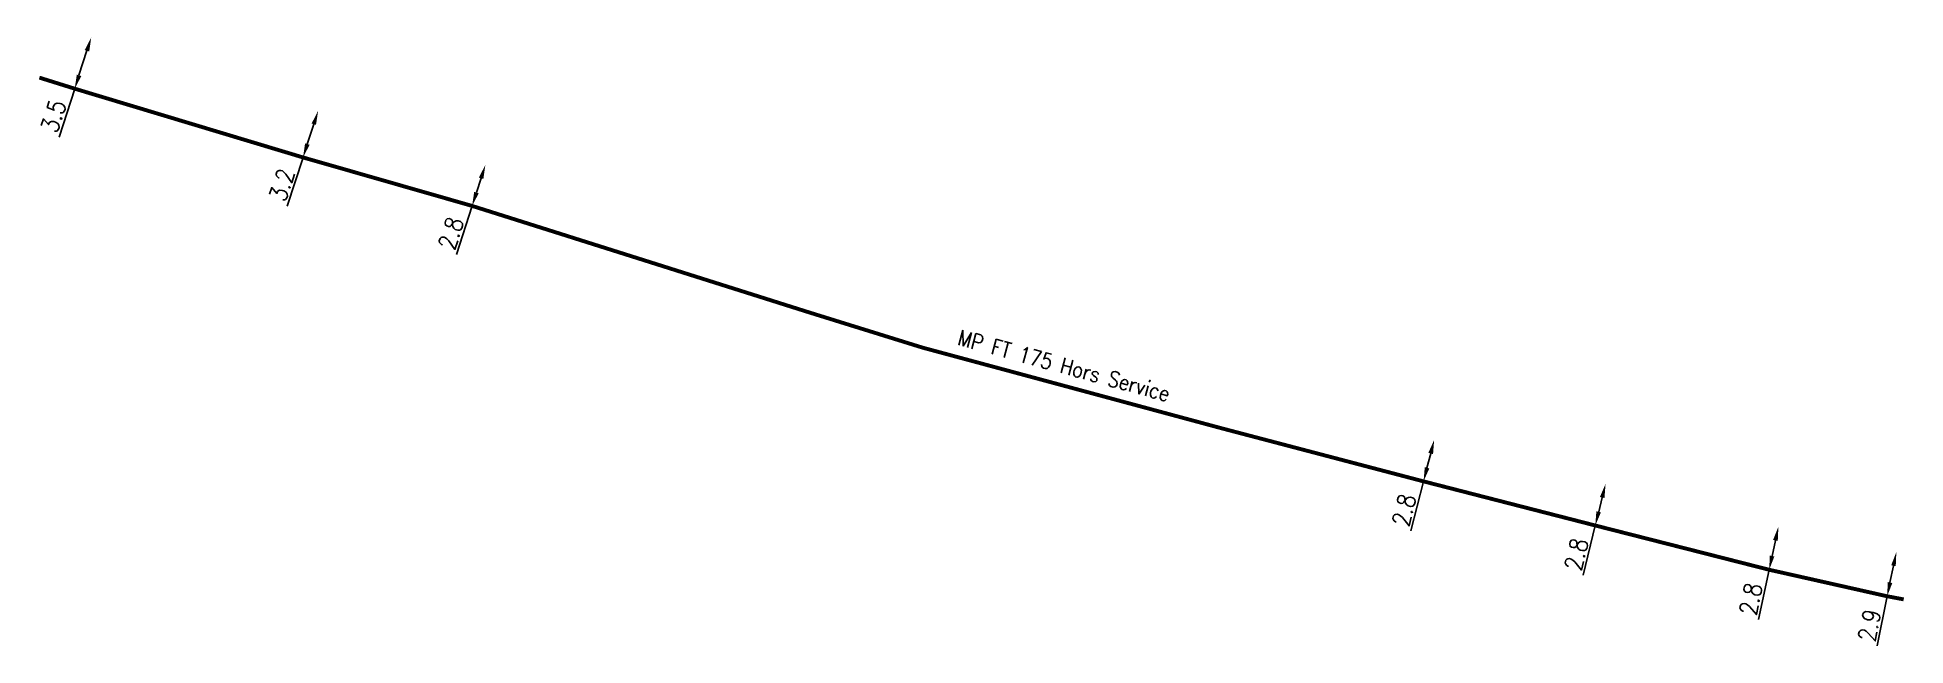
# Model space of a CAD drawing. Header units: millimetres. Extents: x 184511 to 185000, y 127000 to 128003.
# Drawn here: x 184880.2 to 185000.1, y 127963.6 to 128002.6 of the extents above.
import ezdxf

# ---------------------------------------------------------------- set-up
doc = ezdxf.new("R2010")
doc.units = ezdxf.units.MM
doc.header["$PDMODE"] = 34
doc.layers.get('Defpoints').update_dxf_attribs({"linetype": 'CONTINUOUS'})
doc.layers.add('G_908', color=5, linetype='CONTINUOUS')
doc.styles.get("Standard").update_dxf_attribs({"font": 'romans.shx', "width": 0.85})
doc.linetypes.add('MP_HS', pattern='A,2,-1,["G",Standard,S=0.85,R=0,X=-0.27,Y=-0.4],-1', length=4)
doc.dimstyles.get("Standard").update_dxf_attribs({"dimtxt": 1.5, "dimasz": 1.2, "dimexe": 0.625, "dimexo": 0.625, "dimgap": 0.25, "dimtad": 1, "dimdec": 1, "dimzin": 0, "dimdsep": 46, "dimtxsty": 'Standard', "dimcen": -0.5, "dimadec": 0, "dimazin": 0, "dimtfac": 1, "dimtdec": 1, "dimtmove": 0, "dimatfit": 3, "dimfxl": 0, "dimtolj": 1, "dimtzin": 0, "dimarcsym": 0})

# ---------------------------------------------------------------- blocks, each defined once
blk = doc.blocks.new('*D6')
at = {"layer": 'Defpoints', "color": 0, "linetype": 'Continuous', "ltscale": 0.5, "transparency": 16777216}
for p in [(184999.53, 127969.57), (184999.53, 127969.57), (184998.94, 127966.73)]:
    blk.add_point(p, dxfattribs=at)
at = {"layer": 'G_908', "color": 0, "linetype": 'Continuous', "lineweight": -2, "ltscale": 0.5, "transparency": 16777216}
for p, q in [((184999.35, 127968.69), (184999.12, 127967.61)), ((184998.94, 127966.73), (184998.3, 127963.56))]:
    blk.add_line(p, q, dxfattribs=at)
at = {"layer": 'G_908', "color": 0, "linetype": 'Continuous', "ltscale": 0.5, "transparency": 16777216}
for points in [[(184999.2, 127968.72), (184999.49, 127968.66), (184999.53, 127969.57)], [(184998.98, 127967.64), (184999.27, 127967.58), (184998.94, 127966.73)]]:
    blk.add_solid(points, dxfattribs=at)
at = {"layer": 'G_908', "color": 0, "linetype": 'Continuous', "ltscale": 0.5, "transparency": 16777216, "insert": (184997.8, 127964.86), "char_height": 1.125, "attachment_point": 5, "rotation": 78.4417}
blk.add_mtext('\\A1;2.9', dxfattribs=at)
blk = doc.blocks.new('*D7')
at = {"layer": 'Defpoints', "color": 0, "linetype": 'Continuous', "ltscale": 0.5, "transparency": 16777216}
for p in [(184991.96, 127971.19), (184991.96, 127971.19), (184991.37, 127968.43)]:
    blk.add_point(p, dxfattribs=at)
at = {"layer": 'G_908', "color": 0, "linetype": 'Continuous', "lineweight": -2, "ltscale": 0.5, "transparency": 16777216}
for p, q in [((184991.77, 127970.31), (184991.56, 127969.31)), ((184991.37, 127968.43), (184990.68, 127965.23))]:
    blk.add_line(p, q, dxfattribs=at)
at = {"layer": 'G_908', "color": 0, "linetype": 'Continuous', "ltscale": 0.5, "transparency": 16777216}
for points in [[(184991.62, 127970.34), (184991.92, 127970.28), (184991.96, 127971.19)], [(184991.41, 127969.34), (184991.7, 127969.28), (184991.37, 127968.43)]]:
    blk.add_solid(points, dxfattribs=at)
at = {"layer": 'G_908', "color": 0, "linetype": 'Continuous', "ltscale": 0.5, "transparency": 16777216, "insert": (184990.19, 127966.55), "char_height": 1.125, "attachment_point": 5, "rotation": 77.8301}
blk.add_mtext('\\A1;2.8', dxfattribs=at)
blk = doc.blocks.new('*D8')
at = {"layer": 'Defpoints', "color": 0, "linetype": 'Continuous', "ltscale": 0.5, "transparency": 16777216}
for p in [(184980.87, 127973.94), (184980.87, 127973.94), (184980.21, 127971.27)]:
    blk.add_point(p, dxfattribs=at)
at = {"layer": 'G_908', "color": 0, "linetype": 'Continuous', "lineweight": -2, "ltscale": 0.5, "transparency": 16777216}
for p, q in [((184980.65, 127973.07), (184980.43, 127972.15)), ((184980.21, 127971.27), (184979.44, 127968.09))]:
    blk.add_line(p, q, dxfattribs=at)
at = {"layer": 'G_908', "color": 0, "linetype": 'Continuous', "ltscale": 0.5, "transparency": 16777216}
for points in [[(184980.51, 127973.1), (184980.8, 127973.03), (184980.87, 127973.94)], [(184980.28, 127972.18), (184980.57, 127972.11), (184980.21, 127971.27)]]:
    blk.add_solid(points, dxfattribs=at)
at = {"layer": 'G_908', "color": 0, "linetype": 'Continuous', "ltscale": 0.5, "transparency": 16777216, "insert": (184978.99, 127969.42), "char_height": 1.125, "attachment_point": 5, "rotation": 76.2722}
blk.add_mtext('\\A1;2.8', dxfattribs=at)
blk = doc.blocks.new('*D9')
at = {"layer": 'Defpoints', "color": 0, "linetype": 'Continuous', "ltscale": 0.5, "transparency": 16777216}
for p in [(184969.87, 127976.76), (184969.87, 127976.76), (184969.19, 127974.1)]:
    blk.add_point(p, dxfattribs=at)
at = {"layer": 'G_908', "color": 0, "linetype": 'Continuous', "lineweight": -2, "ltscale": 0.5, "transparency": 16777216}
for p, q in [((184969.65, 127975.89), (184969.41, 127974.97)), ((184969.19, 127974.1), (184968.38, 127970.92))]:
    blk.add_line(p, q, dxfattribs=at)
at = {"layer": 'G_908', "color": 0, "linetype": 'Continuous', "ltscale": 0.5, "transparency": 16777216}
for points in [[(184969.5, 127975.93), (184969.8, 127975.85), (184969.87, 127976.76)], [(184969.27, 127975.01), (184969.56, 127974.93), (184969.19, 127974.1)]]:
    blk.add_solid(points, dxfattribs=at)
at = {"layer": 'G_908', "color": 0, "linetype": 'Continuous', "ltscale": 0.5, "transparency": 16777216, "insert": (184967.94, 127972.26), "char_height": 1.125, "attachment_point": 5, "rotation": 75.6155}
blk.add_mtext('\\A1;2.8', dxfattribs=at)
blk = doc.blocks.new('*D10')
at = {"layer": 'Defpoints', "color": 0, "linetype": 'Continuous', "ltscale": 0.5, "transparency": 16777216}
for p in [(184908.99, 127994.4), (184908.99, 127994.4), (184908.14, 127991.77)]:
    blk.add_point(p, dxfattribs=at)
at = {"layer": 'G_908', "color": 0, "linetype": 'Continuous', "lineweight": -2, "ltscale": 0.5, "transparency": 16777216}
for p, q in [((184908.71, 127993.55), (184908.42, 127992.63)), ((184908.14, 127991.77), (184907.13, 127988.65))]:
    blk.add_line(p, q, dxfattribs=at)
at = {"layer": 'G_908', "color": 0, "linetype": 'Continuous', "ltscale": 0.5, "transparency": 16777216}
for points in [[(184908.57, 127993.59), (184908.86, 127993.5), (184908.99, 127994.4)], [(184908.27, 127992.67), (184908.56, 127992.58), (184908.14, 127991.77)]]:
    blk.add_solid(points, dxfattribs=at)
at = {"layer": 'G_908', "color": 0, "linetype": 'Continuous', "ltscale": 0.5, "transparency": 16777216, "insert": (184906.78, 127990.01), "char_height": 1.125, "attachment_point": 5, "rotation": 72.0858}
blk.add_mtext('\\A1;2.8', dxfattribs=at)
blk = doc.blocks.new('*D11')
at = {"layer": 'Defpoints', "color": 0, "linetype": 'Continuous', "ltscale": 0.5, "transparency": 16777216}
for p in [(184898.26, 127997.87), (184898.26, 127997.87), (184897.29, 127994.88)]:
    blk.add_point(p, dxfattribs=at)
at = {"layer": 'G_908', "color": 0, "linetype": 'Continuous', "lineweight": -2, "ltscale": 0.5, "transparency": 16777216}
for p, q in [((184897.98, 127997.02), (184897.56, 127995.73)), ((184897.29, 127994.88), (184896.28, 127991.76))]:
    blk.add_line(p, q, dxfattribs=at)
at = {"layer": 'G_908', "color": 0, "linetype": 'Continuous', "ltscale": 0.5, "transparency": 16777216}
for points in [[(184897.84, 127997.06), (184898.12, 127996.97), (184898.26, 127997.87)], [(184897.42, 127995.78), (184897.71, 127995.69), (184897.29, 127994.88)]]:
    blk.add_solid(points, dxfattribs=at)
at = {"layer": 'G_908', "color": 0, "linetype": 'Continuous', "ltscale": 0.5, "transparency": 16777216, "insert": (184895.93, 127993.12), "char_height": 1.125, "attachment_point": 5, "rotation": 72.0378}
blk.add_mtext('\\A1;3.2', dxfattribs=at)
blk = doc.blocks.new('*D12')
at = {"layer": 'Defpoints', "color": 0, "linetype": 'Continuous', "ltscale": 0.5, "transparency": 16777216}
for p in [(184883.7, 128002.58), (184883.7, 128002.58), (184882.64, 127999.29)]:
    blk.add_point(p, dxfattribs=at)
at = {"layer": 'G_908', "color": 0, "linetype": 'Continuous', "lineweight": -2, "ltscale": 0.5, "transparency": 16777216}
for p, q in [((184883.42, 128001.73), (184882.91, 128000.15)), ((184882.64, 127999.29), (184881.63, 127996.17))]:
    blk.add_line(p, q, dxfattribs=at)
at = {"layer": 'G_908', "color": 0, "linetype": 'Continuous', "ltscale": 0.5, "transparency": 16777216}
for points in [[(184883.28, 128001.77), (184883.57, 128001.68), (184883.7, 128002.58)], [(184882.77, 128000.19), (184883.06, 128000.1), (184882.64, 127999.29)]]:
    blk.add_solid(points, dxfattribs=at)
at = {"layer": 'G_908', "color": 0, "linetype": 'Continuous', "ltscale": 0.5, "transparency": 16777216, "insert": (184881.28, 127997.53), "char_height": 1.125, "attachment_point": 5, "rotation": 72.0783}
blk.add_mtext('\\A1;3.5', dxfattribs=at)

msp = doc.modelspace()

# ---------------------------------------------------------------- linework, layer by layer
at = {"layer": 'G_908', "linetype": 'MP_HS', "ltscale": 0.5, "const_width": 0.25, "flags": 128}
msp.add_lwpolyline([(184880.37, 128000), (184882.64, 127999.29), (184897.29, 127994.88), (184908.14, 127991.77), (184929.89, 127984.9), (184937.04, 127982.68), (184956.29, 127977.49), (184969.19, 127974.1), (184980.21, 127971.27), (184991.37, 127968.43), (184998.94, 127966.73), (185000, 127966.53)], dxfattribs=at)

# ---------------------------------------------------------------- texts
at = {"layer": 'G_908', "linetype": 'MP_HS', "ltscale": 0.5, "width": 0.85}
msp.add_text('MP FT 175 Hors Service', height=1, rotation=344.7769, dxfattribs=at).set_placement((184939.22, 127982.88))

# ---------------------------------------------------------------- dimensions: what is measured, and where the dimension line sits
at = {"layer": 'G_908', "linetype": 'Continuous', "ltscale": 0.5}
for base, p1, p2, angle, picture, middle in [((184883.7, 128002.58), (184882.64, 127999.29), (184883.7, 128002.58), 252.0783, '*D12', (184881.99, 127997.3)), ((184898.26, 127997.87), (184897.29, 127994.88), (184898.26, 127997.87), 252.0378, '*D11', (184896.64, 127992.89)), ((184908.99, 127994.4), (184908.14, 127991.77), (184908.99, 127994.4), 252.0858, '*D10', (184907.5, 127989.78)), ((184980.8675, 127973.943), (184980.2149, 127971.2716), (184980.8675, 127973.943), 256.2722, '*D8', (184979.7191, 127969.242)), ((184991.96, 127971.19), (184991.37, 127968.43), (184991.96, 127971.19), 257.8301, '*D7', (184990.93, 127966.39)), ((184999.53, 127969.57), (184998.94, 127966.73), (184999.53, 127969.57), 258.4417, '*D6', (184998.53, 127964.71))]:
    dim = msp.add_linear_dim(base=base, p1=p1, p2=p2, angle=angle, dimstyle='Standard', override={"dimscale": 0.75}, dxfattribs=at)
    dim.commit()
    dim.dimension.update_dxf_attribs({"geometry": picture, "text_midpoint": middle, "dimtype": 160})
dim = msp.add_linear_dim(base=(184969.87, 127976.76), p1=(184969.19, 127974.1), p2=(184969.87, 127976.76), angle=255.6155, text='2.8', dimstyle='Standard', override={"dimscale": 0.75}, dxfattribs=at)
dim.commit()
dim.dimension.update_dxf_attribs({"geometry": '*D9', "text_midpoint": (184968.67, 127972.08), "dimtype": 160})

doc.saveas('drawing.dxf')
